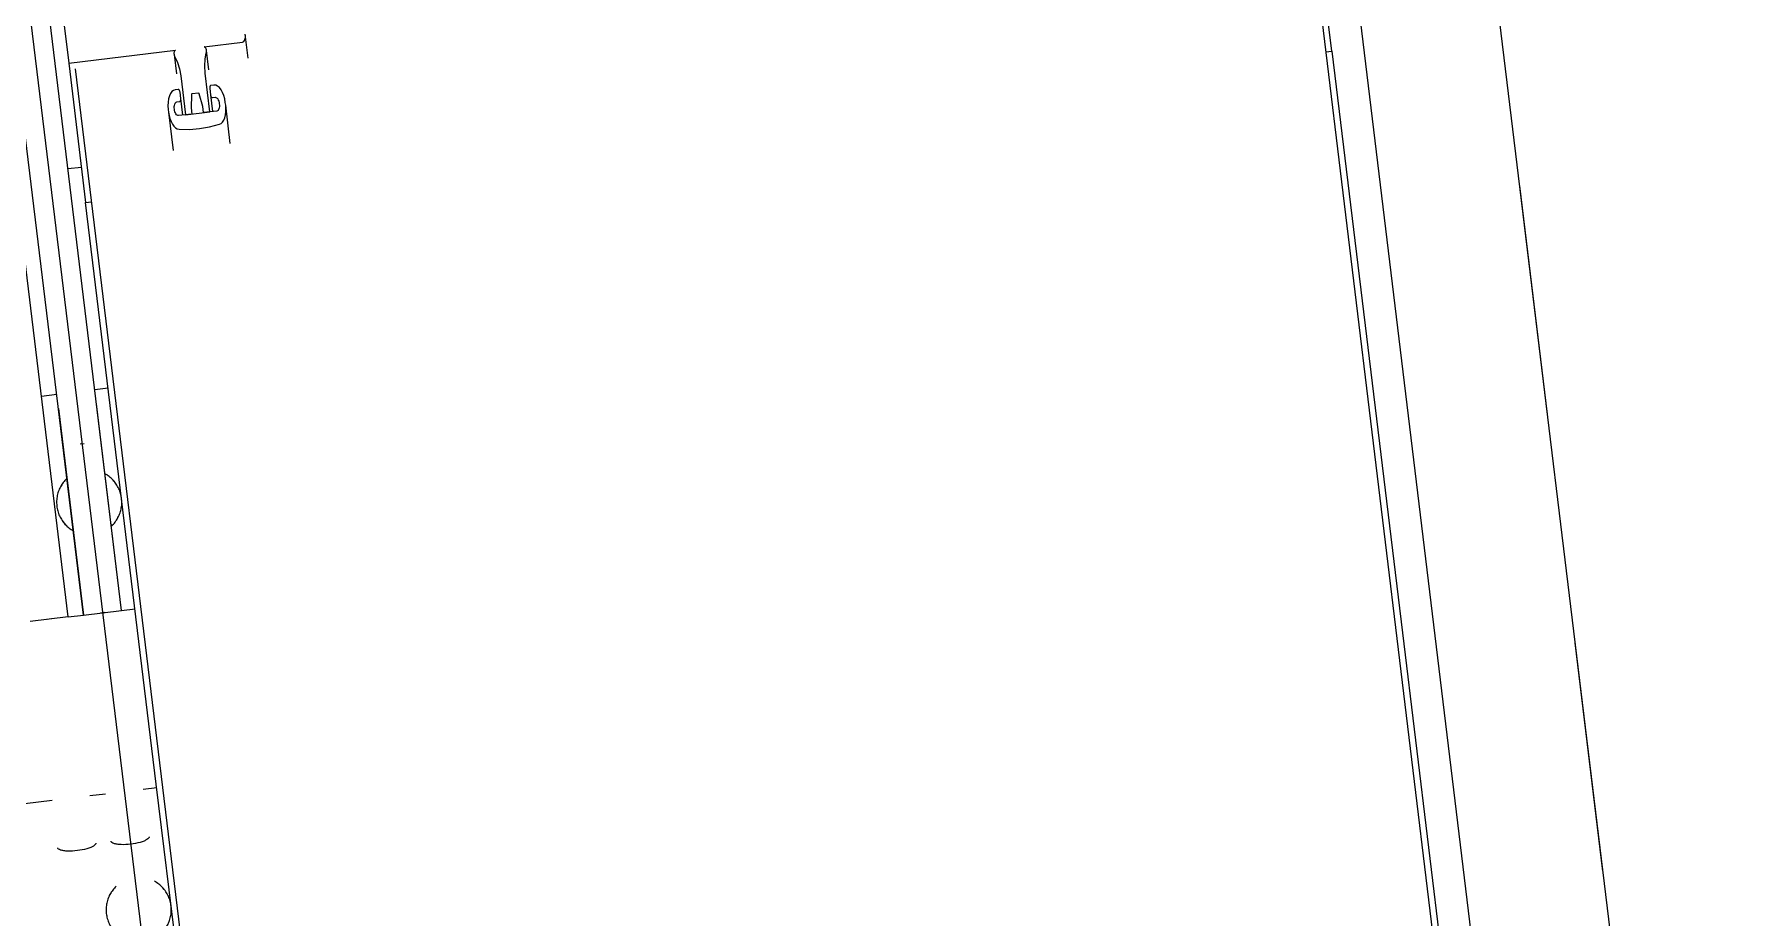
# Model space of a CAD drawing. Header units: metres. Extents: x 400403 to 400526, y 4543947 to 4544120.
# Drawn here: x 400461.299 to 400463.522, y 4544059.91 to 4544061.062 of the extents above; entities that cross this region are included whole.
import ezdxf

# ---------------------------------------------------------------- set-up
doc = ezdxf.new("R2010")
doc.units = ezdxf.units.M
doc.linetypes.add('Dash', pattern=[0.6, 0.3, -0.3])
doc.layers.add('A_AREA', color=4, linetype='Dash', lineweight=60, true_color=0x00ffff)
doc.layers.add('A_RC', color=7, linetype='Continuous', lineweight=15, true_color=0x007f00)
for name, color, linetype, lineweight in [('A_HANDRAIL', 7, 'Continuous', 5), ('A_STAIR', 7, 'Continuous', 15), ('A_WALL', 7, 'Continuous', 15), ('G-PLANOTM', 7, 'Continuous', 13)]:
    doc.layers.add(name, color=color, linetype=linetype, lineweight=lineweight)

# ---------------------------------------------------------------- blocks, each defined once
blk = doc.blocks.new('Railing - _start post-2368247-PERON KAT _1_10 _-3_21_ KOTU TUĞLA DUVAR PLANI - 1_2')
at = {"layer": 'A_HANDRAIL', "color": 9, "true_color": 0xc0c0c0}
for p, q in [((-0.025, 0.735), (-0.0241, 0.735)), ((-0.0241, 0.735), (-0.0177, 0.735)), ((-0.0177, 0.735), (-0.0065, 0.735)), ((-0.0065, 0.735), (-0.0125, 0.735)), ((-0.0065, 0.735), (0.0065, 0.735)), ((0.0125, 0.735), (0.0065, 0.735)), ((0.0065, 0.735), (0.0177, 0.735)), ((0.0177, 0.735), (0.0241, 0.735)), ((0.0241, 0.735), (0.025, 0.735)), ((0.045, 0.735), (0.0459, 0.735)), ((0.0459, 0.735), (0.0523, 0.735)), ((0.0523, 0.735), (0.0635, 0.735)), ((0.0635, 0.735), (0.0575, 0.735)), ((0.0635, 0.735), (0.0765, 0.735)), ((0.0825, 0.735), (0.0765, 0.735)), ((0.0765, 0.735), (0.0825, 0.735)), ((0.0825, 0.735), (0.0877, 0.735)), ((0.0877, 0.735), (0.0916, 0.735)), ((0.0916, 0.735), (0.0941, 0.735)), ((0.0941, 0.735), (0.095, 0.735)), ((-0.003, -0.29), (0, -0.29)), ((0.0005, -0.29), (0.003, -0.29)), ((0.067, -0.29), (0.073, -0.29))]:
    blk.add_line(p, q, dxfattribs=at)
at = {"layer": 'A_HANDRAIL', "color": 9, "true_color": 0xc0c0c0, "flags": 128}
for points in [[(0.095, 0.735), (0.0938, 0.7586), (0.0911, 0.7813), (0.0871, 0.8014), (0.0821, 0.8186), (0.0693, 0.8445), (0.0541, 0.8591), (0.0466, 0.8626), (0.039, 0.8643), (0.0314, 0.8644), (0.0241, 0.8628), (0.0109, 0.8556), (-0.0005, 0.8427), (-0.0109, 0.822), (-0.0157, 0.807), (-0.0198, 0.7889), (-0.0229, 0.768), (-0.025, 0.735)], [(0.041, 0.8191), (0.0404, 0.8184), (0.0387, 0.816), (0.0368, 0.8122), (0.0327, 0.8015), (0.0291, 0.7869), (0.0264, 0.7688), (0.0253, 0.7535), (0.025, 0.735)], [(0.045, 0.735), (0.0446, 0.7563), (0.0426, 0.7765), (0.0394, 0.7938), (0.0353, 0.8072), (0.0346, 0.8088)], [(-0.0217, 0.735), (-0.0241, 0.735), (-0.025, 0.735)], [(-0.0125, 0.735), (-0.0177, 0.735), (-0.0217, 0.735)], [(0.0065, 0.735), (0, 0.735), (-0.0065, 0.735)], [(0.0216, 0.735), (0.0177, 0.735), (0.0125, 0.735)], [(0.025, 0.735), (0.0241, 0.735), (0.0216, 0.735)], [(0.0483, 0.735), (0.0459, 0.735), (0.045, 0.735)], [(0.0575, 0.735), (0.0523, 0.735), (0.0483, 0.735)], [(0.0765, 0.735), (0.07, 0.735), (0.0635, 0.735)], [(0.0916, 0.735), (0.0877, 0.735), (0.0825, 0.735)], [(0.095, 0.735), (0.0941, 0.735), (0.0916, 0.735)], [(-0.0254, 0.6691), (-0.0267, 0.668), (-0.028, 0.667), (-0.0293, 0.6658), (-0.0305, 0.6646), (-0.0316, 0.6634), (-0.0328, 0.6621), (-0.0338, 0.6607), (-0.0348, 0.6594), (-0.0358, 0.658), (-0.0367, 0.6565), (-0.0375, 0.655), (-0.0383, 0.6535), (-0.039, 0.652), (-0.0396, 0.6504), (-0.0402, 0.6488), (-0.0407, 0.6472), (-0.0412, 0.6455), (-0.0416, 0.6439), (-0.0419, 0.6422), (-0.0421, 0.6405), (-0.0423, 0.6389), (-0.0424, 0.6372), (-0.0425, 0.6355), (-0.0425, 0.6338), (-0.0424, 0.6321), (-0.0422, 0.6304), (-0.042, 0.6287), (-0.0417, 0.627), (-0.0414, 0.6253), (-0.041, 0.6237), (-0.0405, 0.6221), (-0.0399, 0.6205), (-0.0393, 0.6189), (-0.0386, 0.6173), (-0.0379, 0.6158), (-0.0371, 0.6143), (-0.0362, 0.6128), (-0.0353, 0.6114), (-0.0344, 0.61), (-0.0333, 0.6086), (-0.0323, 0.6073), (-0.0311, 0.6061), (-0.0299, 0.6048), (-0.0287, 0.6037), (-0.0274, 0.6025), (-0.0261, 0.6015), (-0.0248, 0.6005)], [(0.0254, 0.6009), (0.0267, 0.602), (0.028, 0.603), (0.0293, 0.6042), (0.0305, 0.6054), (0.0316, 0.6066), (0.0328, 0.6079), (0.0338, 0.6093), (0.0348, 0.6106), (0.0358, 0.612), (0.0367, 0.6135), (0.0375, 0.615), (0.0383, 0.6165), (0.039, 0.618), (0.0396, 0.6196), (0.0402, 0.6212), (0.0407, 0.6228), (0.0412, 0.6245), (0.0416, 0.6261), (0.0419, 0.6278), (0.0421, 0.6295), (0.0423, 0.6311), (0.0424, 0.6328), (0.0425, 0.6345), (0.0425, 0.6362), (0.0424, 0.6379), (0.0422, 0.6396), (0.042, 0.6413), (0.0417, 0.643), (0.0414, 0.6447), (0.041, 0.6463), (0.0405, 0.6479), (0.0399, 0.6495), (0.0393, 0.6511), (0.0386, 0.6527), (0.0379, 0.6542), (0.0371, 0.6557), (0.0362, 0.6572), (0.0353, 0.6586), (0.0344, 0.66), (0.0333, 0.6614), (0.0323, 0.6627), (0.0311, 0.6639), (0.0299, 0.6652), (0.0287, 0.6663), (0.0274, 0.6675), (0.0261, 0.6685), (0.0249, 0.6694)], [(-0.0254, 0.1341), (-0.0267, 0.133), (-0.028, 0.132), (-0.0293, 0.1308), (-0.0305, 0.1296), (-0.0316, 0.1284), (-0.0328, 0.1271), (-0.0338, 0.1257), (-0.0348, 0.1244), (-0.0358, 0.123), (-0.0367, 0.1215), (-0.0375, 0.12), (-0.0383, 0.1185), (-0.039, 0.117), (-0.0396, 0.1154), (-0.0402, 0.1138), (-0.0407, 0.1122), (-0.0412, 0.1105), (-0.0416, 0.1089), (-0.0419, 0.1072), (-0.0421, 0.1055), (-0.0423, 0.1039), (-0.0424, 0.1022), (-0.0425, 0.1005), (-0.0425, 0.0988), (-0.0424, 0.0971), (-0.0422, 0.0954), (-0.042, 0.0937), (-0.0417, 0.092), (-0.0414, 0.0903), (-0.041, 0.0887), (-0.0405, 0.0871), (-0.0399, 0.0855), (-0.0393, 0.0839), (-0.0386, 0.0823), (-0.0379, 0.0808), (-0.0371, 0.0793), (-0.0362, 0.0778), (-0.0353, 0.0764), (-0.0344, 0.075), (-0.0333, 0.0736), (-0.0323, 0.0723), (-0.0311, 0.0711), (-0.0299, 0.0698), (-0.0287, 0.0687), (-0.0274, 0.0675), (-0.0261, 0.0665), (-0.025, 0.0656)], [(0.0254, 0.0659), (0.0267, 0.067), (0.028, 0.068), (0.0293, 0.0692), (0.0305, 0.0704), (0.0316, 0.0716), (0.0328, 0.0729), (0.0338, 0.0743), (0.0348, 0.0756), (0.0358, 0.077), (0.0367, 0.0785), (0.0375, 0.08), (0.0383, 0.0815), (0.039, 0.083), (0.0396, 0.0846), (0.0402, 0.0862), (0.0407, 0.0878), (0.0412, 0.0895), (0.0416, 0.0911), (0.0419, 0.0928), (0.0421, 0.0945), (0.0423, 0.0961), (0.0424, 0.0978), (0.0425, 0.0995), (0.0425, 0.1012), (0.0424, 0.1029), (0.0422, 0.1046), (0.042, 0.1063), (0.0417, 0.108), (0.0414, 0.1097), (0.041, 0.1113), (0.0405, 0.1129), (0.0399, 0.1145), (0.0393, 0.1161), (0.0386, 0.1177), (0.0379, 0.1192), (0.0371, 0.1207), (0.0362, 0.1222), (0.0353, 0.1236), (0.0344, 0.125), (0.0333, 0.1264), (0.0323, 0.1277), (0.0311, 0.1289), (0.0299, 0.1302), (0.0287, 0.1313), (0.0274, 0.1325), (0.0261, 0.1335), (0.025, 0.1344)]]:
    blk.add_lwpolyline(points, dxfattribs=at)
at = {"layer": 'A_HANDRAIL', "color": 9, "true_color": 0xc0c0c0}
for centre, start, end in [((0, 0.635), 127.0796, 129.319), ((0, 0.635), 50.681, 52.9204), ((0, 0.635), 139.6378, 150), ((0, 0.635), 30, 40.3622), ((0, 0.635), 210, 220.3622), ((0, 0.635), 230.681, 233.0705), ((0, 0.635), 306.9295, 309.319), ((0, 0.635), 319.6378, 330), ((0, 0.1), 127.2309, 129.319), ((0, 0.1), 50.681, 52.7691), ((0, 0.1), 139.6378, 150), ((0, 0.1), 30, 40.3622), ((0, 0.1), 210, 220.3622), ((0, 0.1), 230.681, 232.7691), ((0, 0.1), 307.2309, 309.319), ((0, 0.1), 319.6378, 330)]:
    blk.add_arc(centre, 0.0425, start, end, dxfattribs=at)
for points in [[(-0.025, 0.007), (-0.025, 0.0076), (-0.0244, 0.0088), (-0.0219, 0.0104), (-0.0179, 0.0119), (-0.0109, 0.0133), (0, 0.0141), (0.0109, 0.0133), (0.0179, 0.0119), (0.0219, 0.0104), (0.0244, 0.0088), (0.025, 0.0076), (0.025, 0.007)], [(0.045, 0.007), (0.045, 0.0076), (0.0456, 0.0088), (0.0481, 0.0104), (0.0521, 0.0119), (0.0591, 0.0133), (0.07, 0.0141), (0.0809, 0.0133), (0.0879, 0.0119), (0.0919, 0.0104), (0.0944, 0.0088), (0.095, 0.0076), (0.095, 0.007)]]:
    blk.add_open_spline(points, degree=3, knots=[0, 0, 0, 0, 0.083333, 0.166667, 0.25, 0.333333, 0.5, 0.666667, 0.75, 0.833333, 0.916667, 1, 1, 1, 1], dxfattribs=at)
blk = doc.blocks.new('Railing - Baluster-2368251-PERON KAT _1_10 _-3_21_ KOTU TUĞLA DUVAR PLANI - 1_2')
at = {"layer": 'A_HANDRAIL', "color": 9, "true_color": 0xc0c0c0, "flags": 128}
for points in [[(-0.0254, 0.0341), (-0.0267, 0.033), (-0.028, 0.032), (-0.0293, 0.0308), (-0.0305, 0.0296), (-0.0316, 0.0284), (-0.0328, 0.0271), (-0.0338, 0.0257), (-0.0348, 0.0244), (-0.0358, 0.023), (-0.0367, 0.0215), (-0.0375, 0.02), (-0.0383, 0.0185), (-0.039, 0.017), (-0.0396, 0.0154), (-0.0402, 0.0138), (-0.0407, 0.0122), (-0.0412, 0.0105), (-0.0416, 0.0089), (-0.0419, 0.0072), (-0.0421, 0.0055), (-0.0423, 0.0039), (-0.0424, 0.0022), (-0.0425, 0.0005), (-0.0425, -0.0012), (-0.0424, -0.0029), (-0.0422, -0.0046), (-0.042, -0.0063), (-0.0417, -0.008), (-0.0414, -0.0097), (-0.041, -0.0113), (-0.0405, -0.0129), (-0.0399, -0.0145), (-0.0393, -0.0161), (-0.0386, -0.0177), (-0.0379, -0.0192), (-0.0371, -0.0207), (-0.0362, -0.0222), (-0.0353, -0.0236), (-0.0344, -0.025), (-0.0333, -0.0264), (-0.0323, -0.0277), (-0.0311, -0.0289), (-0.0299, -0.0302), (-0.0287, -0.0313), (-0.0274, -0.0325), (-0.0261, -0.0335), (-0.025, -0.0344)], [(0.0254, -0.0341), (0.0267, -0.033), (0.028, -0.032), (0.0293, -0.0308), (0.0305, -0.0296), (0.0316, -0.0284), (0.0328, -0.0271), (0.0338, -0.0257), (0.0348, -0.0244), (0.0358, -0.023), (0.0367, -0.0215), (0.0375, -0.02), (0.0383, -0.0185), (0.039, -0.017), (0.0396, -0.0154), (0.0402, -0.0138), (0.0407, -0.0122), (0.0412, -0.0105), (0.0416, -0.0089), (0.0419, -0.0072), (0.0421, -0.0055), (0.0423, -0.0039), (0.0424, -0.0022), (0.0425, -0.0005), (0.0425, 0.0012), (0.0424, 0.0029), (0.0422, 0.0046), (0.042, 0.0063), (0.0417, 0.008), (0.0414, 0.0097), (0.041, 0.0113), (0.0405, 0.0129), (0.0399, 0.0145), (0.0393, 0.0161), (0.0386, 0.0177), (0.0379, 0.0192), (0.0371, 0.0207), (0.0362, 0.0222), (0.0353, 0.0236), (0.0344, 0.025), (0.0333, 0.0264), (0.0323, 0.0277), (0.0311, 0.0289), (0.0299, 0.0302), (0.0287, 0.0313), (0.0274, 0.0325), (0.0261, 0.0335), (0.025, 0.0344)]]:
    blk.add_lwpolyline(points, dxfattribs=at)
at = {"layer": 'A_HANDRAIL', "color": 9, "true_color": 0xc0c0c0}
for start, end in [(139.6378, 150), (127.2319, 129.319), (50.681, 52.7681), (30, 40.3622), (210, 220.3622), (319.6378, 330), (230.681, 232.7681), (307.2319, 309.319)]:
    blk.add_arc((0, 0), 0.0425, start, end, dxfattribs=at)
blk = doc.blocks.new('Railing - Railing-2368234-PERON KAT _1_10 _-3_21_ KOTU TUĞLA DUVAR PLANI - 1_2')
at = {"layer": 'A_HANDRAIL', "color": 9, "true_color": 0xc0c0c0}
for q in [(64.457, 26.5914), (66.1767, 25.2802)]:
    blk.add_line((66.2061, 25.3206), q, dxfattribs=at)
at = {"rotation": 233.9999999999998}
for name, p in [('Railing - Baluster-2368251-PERON KAT _1_10 _-3_21_ KOTU TUĞLA DUVAR PLANI - 1_2', (66.1152, 25.4423)), ('Railing - _start post-2368247-PERON KAT _1_10 _-3_21_ KOTU TUĞLA DUVAR PLANI - 1_2', (66.4672, 25.1866))]:
    blk.add_blockref(name, p, dxfattribs=at)
blk = doc.blocks.new('Top Rail Type - Top Rail_Internal_-2368264-PERON KAT _1_10 _-3_21_ KOTU TUĞLA DUVAR PLANI - 1_2')
at = {"layer": 'A_HANDRAIL', "color": 9, "true_color": 0xc0c0c0}
for p, q in [((66.2472, 25.3773), (66.0278, 25.5367)), ((65.9984, 25.4962), (66.2178, 25.3368)), ((66.0514, 25.4854), (66.0544, 25.4897))]:
    blk.add_line(p, q, dxfattribs=at)
blk = doc.blocks.new('Top Rail Type - Top Rail_Internal_-V4-PERON KAT _1_10 _-3_21_ KOTU TUĞLA DUVAR PLANI - 1_2')
at = {"layer": 'A_HANDRAIL', "color": 9, "true_color": 0xc0c0c0}
for p, q in [((66.2472, 25.3773), (64.4717, 26.6672)), ((66.2178, 25.3368), (64.4612, 26.6131)), ((66.2178, 25.3368), (66.2472, 25.3773))]:
    blk.add_line(p, q, dxfattribs=at)
blk = doc.blocks.new('D1010-30_Escalator - H_6120-V17-PERON KAT _1_10 _-3_21_ KOTU TUĞLA DUVAR PLANI - 1_2')
at = {"layer": 'G-PLANOTM'}
for p, q in [((-1.16, -8.5651), (-1.16, -3.5551)), ((0.56, -8.5651), (0.56, -3.5551))]:
    blk.add_line(p, q, dxfattribs=at)
blk = doc.blocks.new('M09-PRT-S24-ZZ-M3-ARC-01_rvt-1-PERON KAT _1_10 _-3_21_ KOTU TUĞLA DUVAR PLANI - 1_2')
at = {"layer": 'A_AREA', "lineweight": 25}
blk.add_line((66.5971, 27.4407), (69.011, 25.6869), dxfattribs=at)
at = {"layer": 'A_STAIR', "color": 9, "lineweight": 5, "true_color": 0xc0c0c0}
for p, q in [((65.778, 25.7182), (65.7883, 25.7324)), ((65.778, 25.7182), (65.7883, 25.7324)), ((66.0126, 25.5477), (66.0229, 25.5619)), ((66.0126, 25.5477), (66.0229, 25.5619)), ((65.9715, 25.4911), (65.9832, 25.5073)), ((65.9715, 25.4911), (65.9832, 25.5073)), ((66.2472, 25.3773), (66.2575, 25.3915)), ((66.2472, 25.3773), (66.2575, 25.3915)), ((66.2061, 25.3206), (66.2178, 25.3368)), ((66.2061, 25.3206), (66.2178, 25.3368))]:
    blk.add_line(p, q, dxfattribs=at)
at = {"layer": 'A_WALL'}
for p, q in [((66.7876, 27.0284), (66.6396, 27.1358)), ((66.6416, 27.1246), (69.4046, 25.1172)), ((66.7829, 27.022), (66.7876, 27.0284)), ((66.7876, 27.0284), (67.4052, 26.5796)), ((67.4052, 26.5796), (68.479, 25.7995)), ((65.8325, 25.9883), (65.807, 26.0068)), ((65.8087, 25.9403), (65.7881, 25.9553)), ((65.7631, 25.9208), (65.7837, 25.9058)), ((65.8981, 25.8954), (65.8573, 25.9251)), ((65.8341, 25.9197), (65.8518, 25.9068)), ((65.8288, 25.8752), (65.8111, 25.8881)), ((65.8132, 25.8644), (65.8539, 25.8348)), ((65.6781, 25.8124), (65.8261, 25.7049)), ((68.4524, 23.8066), (65.6894, 25.814)), ((65.8261, 25.7049), (65.8307, 25.7113)), ((66.4437, 25.2562), (65.8261, 25.7049)), ((67.5175, 24.4761), (66.4437, 25.2562))]:
    blk.add_line(p, q, dxfattribs=at)
at = {"layer": 'A_WALL', "lineweight": 18}
for p, q in [((65.7826, 25.9562), (65.8121, 25.9969)), ((65.6781, 25.8124), (65.7605, 25.9258)), ((65.8497, 25.904), (65.8084, 25.9339)), ((65.8277, 25.9316), (65.8254, 25.9284)), ((65.8274, 25.9246), (65.8341, 25.9197)), ((65.8384, 25.919), (65.8404, 25.9219)), ((65.8573, 25.9251), (65.8544, 25.9271)), ((65.7896, 25.9081), (65.8309, 25.8781)), ((65.8219, 25.91), (65.8166, 25.9027)), ((65.817, 25.9016), (65.8292, 25.8895)), ((65.8383, 25.902), (65.8231, 25.9099)), ((65.8309, 25.8781), (65.8497, 25.904)), ((65.8449, 25.8973), (65.8383, 25.902)), ((65.855, 25.9113), (65.8449, 25.8973)), ((65.8002, 25.8937), (65.7979, 25.8905)), ((65.8111, 25.8881), (65.8044, 25.893)), ((65.8111, 25.8814), (65.8131, 25.8842)), ((65.8358, 25.8848), (65.8256, 25.8708)), ((65.8292, 25.8895), (65.8358, 25.8848)), ((65.8104, 25.8665), (65.8132, 25.8644)), ((65.6296, 25.8477), (65.6781, 25.8124))]:
    blk.add_line(p, q, dxfattribs=at)
at = {"layer": 'A_WALL', "lineweight": 18, "flags": 128}
for points in [[(65.8121, 25.9969), (65.8126, 25.9978), (65.8127, 25.9989), (65.8124, 26.0001), (65.8119, 26.0015), (65.811, 26.0029), (65.8099, 26.0043), (65.8085, 26.0056), (65.807, 26.0068)], [(65.7881, 25.9553), (65.7873, 25.9558), (65.7864, 25.9562), (65.7856, 25.9566), (65.7848, 25.9568), (65.7841, 25.9568), (65.7834, 25.9567), (65.7829, 25.9565), (65.7826, 25.9562)], [(65.7903, 25.9529), (65.7898, 25.9537), (65.789, 25.9545), (65.7881, 25.9553)], [(65.8084, 25.9339), (65.8013, 25.9398), (65.7951, 25.9463), (65.7903, 25.9529)], [(65.7605, 25.9258), (65.7603, 25.9253), (65.7602, 25.9248), (65.7603, 25.9242), (65.7606, 25.9235), (65.7611, 25.9228), (65.7616, 25.9221), (65.7623, 25.9214), (65.7631, 25.9208)], [(65.7631, 25.9208), (65.764, 25.9202), (65.765, 25.9197), (65.766, 25.9194)], [(65.8254, 25.9284), (65.8253, 25.928), (65.8252, 25.9276), (65.8253, 25.9271), (65.8255, 25.9266), (65.8259, 25.9261), (65.8263, 25.9255), (65.8268, 25.925), (65.8274, 25.9246)], [(65.8544, 25.9271), (65.8505, 25.9297), (65.8464, 25.9318), (65.8424, 25.9334), (65.8385, 25.9343), (65.835, 25.9346), (65.8319, 25.9342), (65.8295, 25.9332), (65.8277, 25.9316)], [(65.8404, 25.9219), (65.8411, 25.9225), (65.842, 25.9228), (65.8431, 25.923), (65.8444, 25.9229), (65.8459, 25.9225), (65.8474, 25.9219), (65.8489, 25.9212), (65.8504, 25.9202)], [(65.8504, 25.9202), (65.8517, 25.9191), (65.853, 25.9179), (65.854, 25.9166), (65.8547, 25.9154), (65.8552, 25.9142), (65.8555, 25.9131), (65.8554, 25.9121), (65.855, 25.9113)], [(65.8702, 25.9022), (65.8708, 25.9044), (65.8708, 25.907), (65.87, 25.9099), (65.8685, 25.913), (65.8665, 25.9162), (65.8638, 25.9193), (65.8607, 25.9223), (65.8573, 25.9251)], [(65.766, 25.9194), (65.7738, 25.9169), (65.7818, 25.9131), (65.7896, 25.9081)], [(65.8166, 25.9027), (65.8166, 25.9026), (65.8166, 25.9024), (65.8166, 25.9023), (65.8166, 25.9021), (65.8167, 25.9019), (65.8169, 25.9018), (65.817, 25.9016)], [(65.8231, 25.9099), (65.8229, 25.91), (65.8227, 25.9101), (65.8225, 25.9101), (65.8223, 25.9101), (65.8221, 25.9101), (65.822, 25.9101), (65.8219, 25.91)], [(65.8341, 25.9197), (65.8347, 25.9193), (65.8354, 25.919), (65.836, 25.9187), (65.8366, 25.9186), (65.8372, 25.9185), (65.8377, 25.9186), (65.8381, 25.9187), (65.8384, 25.919)], [(65.8565, 25.8793), (65.8638, 25.8904), (65.8702, 25.9022)], [(65.7979, 25.8905), (65.7969, 25.8883), (65.7966, 25.8857), (65.7972, 25.8826), (65.7986, 25.8794), (65.8007, 25.876), (65.8034, 25.8726), (65.8067, 25.8694), (65.8104, 25.8665)], [(65.8044, 25.893), (65.8038, 25.8934), (65.8032, 25.8937), (65.8025, 25.894), (65.8019, 25.8941), (65.8013, 25.8941), (65.8009, 25.8941), (65.8005, 25.8939), (65.8002, 25.8937)], [(65.8157, 25.8725), (65.8143, 25.8736), (65.8131, 25.8748), (65.8121, 25.876), (65.8113, 25.8773), (65.8108, 25.8785), (65.8106, 25.8796), (65.8107, 25.8806), (65.8111, 25.8814)], [(65.8131, 25.8842), (65.8133, 25.8846), (65.8133, 25.885), (65.8132, 25.8855), (65.813, 25.886), (65.8127, 25.8866), (65.8122, 25.8871), (65.8117, 25.8876), (65.8111, 25.8881)], [(65.839, 25.8592), (65.8482, 25.8689), (65.8565, 25.8793)], [(65.8132, 25.8644), (65.8169, 25.862), (65.8207, 25.8599), (65.8245, 25.8584), (65.8282, 25.8574), (65.8315, 25.857), (65.8345, 25.8571), (65.837, 25.8579), (65.839, 25.8592)], [(65.8256, 25.8708), (65.825, 25.8702), (65.824, 25.8698), (65.8229, 25.8697), (65.8216, 25.8698), (65.8202, 25.8701), (65.8187, 25.8707), (65.8172, 25.8715), (65.8157, 25.8725)]]:
    blk.add_lwpolyline(points, dxfattribs=at)
at = {"lineweight": 15, "rotation": 53.99999999999949}
blk.add_blockref('D1010-30_Escalator - H_6120-V17-PERON KAT _1_10 _-3_21_ KOTU TUĞLA DUVAR PLANI - 1_2', (62.2079, 29.7155), dxfattribs=at)
at = {"lineweight": 15}
for name in ['Top Rail Type - Top Rail_Internal_-V4-PERON KAT _1_10 _-3_21_ KOTU TUĞLA DUVAR PLANI - 1_2', 'Railing - Railing-2368234-PERON KAT _1_10 _-3_21_ KOTU TUĞLA DUVAR PLANI - 1_2', 'Top Rail Type - Top Rail_Internal_-2368264-PERON KAT _1_10 _-3_21_ KOTU TUĞLA DUVAR PLANI - 1_2']:
    blk.add_blockref(name, (0, 0), dxfattribs=at)
blk = doc.blocks.new('M09-PRT-S24-ZZ-M3-STR-01_rvt-1-PERON KAT _1_10 _-3_21_ KOTU TUĞLA DUVAR PLANI - 1_2')
at = {"layer": 'A_RC'}
for p, q in [((65.2941, 28.3874), (69.011, 25.6869)), ((66.4477, 25.2533), (66.4373, 25.239)), ((66.4081, 25.1988), (66.3961, 25.1824)), ((66.3669, 25.1422), (65.3616, 23.7585))]:
    blk.add_line(p, q, dxfattribs=at)
blk = doc.blocks.new('Railing - _start post-2368247-PERON KAT _1_10 _-3_21_ KOTU TUĞLA DUVAR PLANI - 2_2')
at = {"layer": 'A_HANDRAIL', "color": 9, "lineweight": 5, "true_color": 0xc0c0c0}
for p, q in [((-0.025, 0.735), (-0.0241, 0.735)), ((-0.0241, 0.735), (-0.0177, 0.735)), ((-0.0177, 0.735), (-0.0065, 0.735)), ((-0.0065, 0.735), (-0.0125, 0.735)), ((-0.0065, 0.735), (0.0065, 0.735)), ((0.0125, 0.735), (0.0065, 0.735)), ((0.0065, 0.735), (0.0177, 0.735)), ((0.0177, 0.735), (0.0241, 0.735)), ((0.0241, 0.735), (0.025, 0.735)), ((0.045, 0.735), (0.0459, 0.735)), ((0.0459, 0.735), (0.0523, 0.735)), ((0.0523, 0.735), (0.0635, 0.735)), ((0.0635, 0.735), (0.0575, 0.735)), ((0.0635, 0.735), (0.0765, 0.735)), ((0.0825, 0.735), (0.0765, 0.735)), ((0.0765, 0.735), (0.0825, 0.735)), ((0.0825, 0.735), (0.0877, 0.735)), ((0.0877, 0.735), (0.0916, 0.735)), ((0.0916, 0.735), (0.0941, 0.735)), ((0.0941, 0.735), (0.095, 0.735)), ((-0.003, -0.29), (0, -0.29)), ((0.0005, -0.29), (0.003, -0.29)), ((0.067, -0.29), (0.073, -0.29))]:
    blk.add_line(p, q, dxfattribs=at)
at = {"layer": 'A_HANDRAIL', "color": 9, "lineweight": 5, "true_color": 0xc0c0c0, "flags": 128}
for points in [[(0.095, 0.735), (0.0938, 0.7586), (0.0911, 0.7813), (0.0871, 0.8014), (0.0821, 0.8186), (0.0693, 0.8445), (0.0541, 0.8591), (0.0466, 0.8626), (0.039, 0.8643), (0.0314, 0.8644), (0.0241, 0.8628), (0.0109, 0.8556), (-0.0005, 0.8427), (-0.0109, 0.822), (-0.0157, 0.807), (-0.0198, 0.7889), (-0.0229, 0.768), (-0.025, 0.735)], [(0.041, 0.8191), (0.0404, 0.8184), (0.0387, 0.816), (0.0368, 0.8122), (0.0327, 0.8015), (0.0291, 0.7869), (0.0264, 0.7688), (0.0253, 0.7535), (0.025, 0.735)], [(0.045, 0.735), (0.0446, 0.7563), (0.0426, 0.7765), (0.0394, 0.7938), (0.0353, 0.8072), (0.0346, 0.8088)], [(-0.0217, 0.735), (-0.0241, 0.735), (-0.025, 0.735)], [(-0.0125, 0.735), (-0.0177, 0.735), (-0.0217, 0.735)], [(0.0065, 0.735), (0, 0.735), (-0.0065, 0.735)], [(0.0216, 0.735), (0.0177, 0.735), (0.0125, 0.735)], [(0.025, 0.735), (0.0241, 0.735), (0.0216, 0.735)], [(0.0483, 0.735), (0.0459, 0.735), (0.045, 0.735)], [(0.0575, 0.735), (0.0523, 0.735), (0.0483, 0.735)], [(0.0765, 0.735), (0.07, 0.735), (0.0635, 0.735)], [(0.0916, 0.735), (0.0877, 0.735), (0.0825, 0.735)], [(0.095, 0.735), (0.0941, 0.735), (0.0916, 0.735)], [(-0.0254, 0.6691), (-0.0267, 0.668), (-0.028, 0.667), (-0.0293, 0.6658), (-0.0305, 0.6646), (-0.0316, 0.6634), (-0.0328, 0.6621), (-0.0338, 0.6607), (-0.0348, 0.6594), (-0.0358, 0.658), (-0.0367, 0.6565), (-0.0375, 0.655), (-0.0383, 0.6535), (-0.039, 0.652), (-0.0396, 0.6504), (-0.0402, 0.6488), (-0.0407, 0.6472), (-0.0412, 0.6455), (-0.0416, 0.6439), (-0.0419, 0.6422), (-0.0421, 0.6405), (-0.0423, 0.6389), (-0.0424, 0.6372), (-0.0425, 0.6355), (-0.0425, 0.6338), (-0.0424, 0.6321), (-0.0422, 0.6304), (-0.042, 0.6287), (-0.0417, 0.627), (-0.0414, 0.6253), (-0.041, 0.6237), (-0.0405, 0.6221), (-0.0399, 0.6205), (-0.0393, 0.6189), (-0.0386, 0.6173), (-0.0379, 0.6158), (-0.0371, 0.6143), (-0.0362, 0.6128), (-0.0353, 0.6114), (-0.0344, 0.61), (-0.0333, 0.6086), (-0.0323, 0.6073), (-0.0311, 0.6061), (-0.0299, 0.6048), (-0.0287, 0.6037), (-0.0274, 0.6025), (-0.0261, 0.6015), (-0.0248, 0.6005)], [(0.0254, 0.6009), (0.0267, 0.602), (0.028, 0.603), (0.0293, 0.6042), (0.0305, 0.6054), (0.0316, 0.6066), (0.0328, 0.6079), (0.0338, 0.6093), (0.0348, 0.6106), (0.0358, 0.612), (0.0367, 0.6135), (0.0375, 0.615), (0.0383, 0.6165), (0.039, 0.618), (0.0396, 0.6196), (0.0402, 0.6212), (0.0407, 0.6228), (0.0412, 0.6245), (0.0416, 0.6261), (0.0419, 0.6278), (0.0421, 0.6295), (0.0423, 0.6311), (0.0424, 0.6328), (0.0425, 0.6345), (0.0425, 0.6362), (0.0424, 0.6379), (0.0422, 0.6396), (0.042, 0.6413), (0.0417, 0.643), (0.0414, 0.6447), (0.041, 0.6463), (0.0405, 0.6479), (0.0399, 0.6495), (0.0393, 0.6511), (0.0386, 0.6527), (0.0379, 0.6542), (0.0371, 0.6557), (0.0362, 0.6572), (0.0353, 0.6586), (0.0344, 0.66), (0.0333, 0.6614), (0.0323, 0.6627), (0.0311, 0.6639), (0.0299, 0.6652), (0.0287, 0.6663), (0.0274, 0.6675), (0.0261, 0.6685), (0.0249, 0.6694)], [(-0.0254, 0.1341), (-0.0267, 0.133), (-0.028, 0.132), (-0.0293, 0.1308), (-0.0305, 0.1296), (-0.0316, 0.1284), (-0.0328, 0.1271), (-0.0338, 0.1257), (-0.0348, 0.1244), (-0.0358, 0.123), (-0.0367, 0.1215), (-0.0375, 0.12), (-0.0383, 0.1185), (-0.039, 0.117), (-0.0396, 0.1154), (-0.0402, 0.1138), (-0.0407, 0.1122), (-0.0412, 0.1105), (-0.0416, 0.1089), (-0.0419, 0.1072), (-0.0421, 0.1055), (-0.0423, 0.1039), (-0.0424, 0.1022), (-0.0425, 0.1005), (-0.0425, 0.0988), (-0.0424, 0.0971), (-0.0422, 0.0954), (-0.042, 0.0937), (-0.0417, 0.092), (-0.0414, 0.0903), (-0.041, 0.0887), (-0.0405, 0.0871), (-0.0399, 0.0855), (-0.0393, 0.0839), (-0.0386, 0.0823), (-0.0379, 0.0808), (-0.0371, 0.0793), (-0.0362, 0.0778), (-0.0353, 0.0764), (-0.0344, 0.075), (-0.0333, 0.0736), (-0.0323, 0.0723), (-0.0311, 0.0711), (-0.0299, 0.0698), (-0.0287, 0.0687), (-0.0274, 0.0675), (-0.0261, 0.0665), (-0.025, 0.0656)], [(0.0254, 0.0659), (0.0267, 0.067), (0.028, 0.068), (0.0293, 0.0692), (0.0305, 0.0704), (0.0316, 0.0716), (0.0328, 0.0729), (0.0338, 0.0743), (0.0348, 0.0756), (0.0358, 0.077), (0.0367, 0.0785), (0.0375, 0.08), (0.0383, 0.0815), (0.039, 0.083), (0.0396, 0.0846), (0.0402, 0.0862), (0.0407, 0.0878), (0.0412, 0.0895), (0.0416, 0.0911), (0.0419, 0.0928), (0.0421, 0.0945), (0.0423, 0.0961), (0.0424, 0.0978), (0.0425, 0.0995), (0.0425, 0.1012), (0.0424, 0.1029), (0.0422, 0.1046), (0.042, 0.1063), (0.0417, 0.108), (0.0414, 0.1097), (0.041, 0.1113), (0.0405, 0.1129), (0.0399, 0.1145), (0.0393, 0.1161), (0.0386, 0.1177), (0.0379, 0.1192), (0.0371, 0.1207), (0.0362, 0.1222), (0.0353, 0.1236), (0.0344, 0.125), (0.0333, 0.1264), (0.0323, 0.1277), (0.0311, 0.1289), (0.0299, 0.1302), (0.0287, 0.1313), (0.0274, 0.1325), (0.0261, 0.1335), (0.025, 0.1344)]]:
    blk.add_lwpolyline(points, dxfattribs=at)
at = {"layer": 'A_HANDRAIL', "color": 9, "lineweight": 5, "true_color": 0xc0c0c0}
for centre, start, end in [((0, 0.635), 127.0796, 129.319), ((0, 0.635), 50.681, 52.9204), ((0, 0.635), 139.6378, 150), ((0, 0.635), 30, 40.3622), ((0, 0.635), 210, 220.3622), ((0, 0.635), 230.681, 233.0705), ((0, 0.635), 306.9295, 309.319), ((0, 0.635), 319.6378, 330), ((0, 0.1), 127.2309, 129.319), ((0, 0.1), 50.681, 52.7691), ((0, 0.1), 139.6378, 150), ((0, 0.1), 30, 40.3622), ((0, 0.1), 210, 220.3622), ((0, 0.1), 230.681, 232.7691), ((0, 0.1), 307.2309, 309.319), ((0, 0.1), 319.6378, 330)]:
    blk.add_arc(centre, 0.0425, start, end, dxfattribs=at)
for points in [[(-0.025, 0.007), (-0.025, 0.0076), (-0.0244, 0.0088), (-0.0219, 0.0104), (-0.0179, 0.0119), (-0.0109, 0.0133), (0, 0.0141), (0.0109, 0.0133), (0.0179, 0.0119), (0.0219, 0.0104), (0.0244, 0.0088), (0.025, 0.0076), (0.025, 0.007)], [(0.045, 0.007), (0.045, 0.0076), (0.0456, 0.0088), (0.0481, 0.0104), (0.0521, 0.0119), (0.0591, 0.0133), (0.07, 0.0141), (0.0809, 0.0133), (0.0879, 0.0119), (0.0919, 0.0104), (0.0944, 0.0088), (0.095, 0.0076), (0.095, 0.007)]]:
    blk.add_open_spline(points, degree=3, knots=[0, 0, 0, 0, 0.083333, 0.166667, 0.25, 0.333333, 0.5, 0.666667, 0.75, 0.833333, 0.916667, 1, 1, 1, 1], dxfattribs=at)
blk = doc.blocks.new('Railing - Baluster-2368251-PERON KAT _1_10 _-3_21_ KOTU TUĞLA DUVAR PLANI - 2_2')
at = {"layer": 'A_HANDRAIL', "color": 9, "lineweight": 5, "true_color": 0xc0c0c0, "flags": 128}
for points in [[(-0.0254, 0.0341), (-0.0267, 0.033), (-0.028, 0.032), (-0.0293, 0.0308), (-0.0305, 0.0296), (-0.0316, 0.0284), (-0.0328, 0.0271), (-0.0338, 0.0257), (-0.0348, 0.0244), (-0.0358, 0.023), (-0.0367, 0.0215), (-0.0375, 0.02), (-0.0383, 0.0185), (-0.039, 0.017), (-0.0396, 0.0154), (-0.0402, 0.0138), (-0.0407, 0.0122), (-0.0412, 0.0105), (-0.0416, 0.0089), (-0.0419, 0.0072), (-0.0421, 0.0055), (-0.0423, 0.0039), (-0.0424, 0.0022), (-0.0425, 0.0005), (-0.0425, -0.0012), (-0.0424, -0.0029), (-0.0422, -0.0046), (-0.042, -0.0063), (-0.0417, -0.008), (-0.0414, -0.0097), (-0.041, -0.0113), (-0.0405, -0.0129), (-0.0399, -0.0145), (-0.0393, -0.0161), (-0.0386, -0.0177), (-0.0379, -0.0192), (-0.0371, -0.0207), (-0.0362, -0.0222), (-0.0353, -0.0236), (-0.0344, -0.025), (-0.0333, -0.0264), (-0.0323, -0.0277), (-0.0311, -0.0289), (-0.0299, -0.0302), (-0.0287, -0.0313), (-0.0274, -0.0325), (-0.0261, -0.0335), (-0.025, -0.0344)], [(0.0254, -0.0341), (0.0267, -0.033), (0.028, -0.032), (0.0293, -0.0308), (0.0305, -0.0296), (0.0316, -0.0284), (0.0328, -0.0271), (0.0338, -0.0257), (0.0348, -0.0244), (0.0358, -0.023), (0.0367, -0.0215), (0.0375, -0.02), (0.0383, -0.0185), (0.039, -0.017), (0.0396, -0.0154), (0.0402, -0.0138), (0.0407, -0.0122), (0.0412, -0.0105), (0.0416, -0.0089), (0.0419, -0.0072), (0.0421, -0.0055), (0.0423, -0.0039), (0.0424, -0.0022), (0.0425, -0.0005), (0.0425, 0.0012), (0.0424, 0.0029), (0.0422, 0.0046), (0.042, 0.0063), (0.0417, 0.008), (0.0414, 0.0097), (0.041, 0.0113), (0.0405, 0.0129), (0.0399, 0.0145), (0.0393, 0.0161), (0.0386, 0.0177), (0.0379, 0.0192), (0.0371, 0.0207), (0.0362, 0.0222), (0.0353, 0.0236), (0.0344, 0.025), (0.0333, 0.0264), (0.0323, 0.0277), (0.0311, 0.0289), (0.0299, 0.0302), (0.0287, 0.0313), (0.0274, 0.0325), (0.0261, 0.0335), (0.025, 0.0344)]]:
    blk.add_lwpolyline(points, dxfattribs=at)
at = {"layer": 'A_HANDRAIL', "color": 9, "lineweight": 5, "true_color": 0xc0c0c0}
for start, end in [(139.6378, 150), (127.2319, 129.319), (50.681, 52.7681), (30, 40.3622), (210, 220.3622), (319.6378, 330), (230.681, 232.7681), (307.2319, 309.319)]:
    blk.add_arc((0, 0), 0.0425, start, end, dxfattribs=at)
blk = doc.blocks.new('Railing - Railing-2368234-PERON KAT _1_10 _-3_21_ KOTU TUĞLA DUVAR PLANI - 2_2')
at = {"layer": 'A_HANDRAIL', "color": 9, "lineweight": 5, "true_color": 0xc0c0c0}
for q in [(64.457, 26.5914), (66.1767, 25.2802)]:
    blk.add_line((66.2061, 25.3206), q, dxfattribs=at)
at = {"rotation": 233.9999999999998}
for name, p in [('Railing - Baluster-2368251-PERON KAT _1_10 _-3_21_ KOTU TUĞLA DUVAR PLANI - 2_2', (66.1152, 25.4423)), ('Railing - _start post-2368247-PERON KAT _1_10 _-3_21_ KOTU TUĞLA DUVAR PLANI - 2_2', (66.4672, 25.1866))]:
    blk.add_blockref(name, p, dxfattribs=at)
blk = doc.blocks.new('Top Rail Type - Top Rail_Internal_-2368264-PERON KAT _1_10 _-3_21_ KOTU TUĞLA DUVAR PLANI - 2_2')
at = {"layer": 'A_HANDRAIL', "color": 9, "lineweight": 5, "true_color": 0xc0c0c0}
for p, q in [((66.2472, 25.3773), (66.0278, 25.5367)), ((65.9984, 25.4962), (66.2178, 25.3368)), ((66.0514, 25.4854), (66.0544, 25.4897))]:
    blk.add_line(p, q, dxfattribs=at)
blk = doc.blocks.new('Top Rail Type - Top Rail_Internal_-V4-PERON KAT _1_10 _-3_21_ KOTU TUĞLA DUVAR PLANI - 2_2')
at = {"layer": 'A_HANDRAIL', "color": 9, "lineweight": 5, "true_color": 0xc0c0c0}
for p, q in [((66.2472, 25.3773), (64.4717, 26.6672)), ((66.2178, 25.3368), (64.4612, 26.6131)), ((66.2178, 25.3368), (66.2472, 25.3773))]:
    blk.add_line(p, q, dxfattribs=at)
blk = doc.blocks.new('D1010-30_Escalator - H_6120-V15-PERON KAT _1_10 _-3_21_ KOTU TUĞLA DUVAR PLANI - 2_2')
at = {"layer": 'G-PLANOTM'}
for p, q in [((-1.16, -8.5651), (-1.16, -3.5551)), ((0.56, -8.5651), (0.56, -3.5551))]:
    blk.add_line(p, q, dxfattribs=at)
blk = doc.blocks.new('M09-PRT-S24-ZZ-M3-ARC-01_rvt-1-PERON KAT _1_10 _-3_21_ KOTU TUĞLA DUVAR PLANI - 2_2')
at = {"layer": 'A_AREA', "lineweight": 25}
blk.add_line((66.5971, 27.4407), (69.011, 25.6869), dxfattribs=at)
at = {"layer": 'A_STAIR', "color": 9, "lineweight": 5, "true_color": 0xc0c0c0}
for p, q in [((65.778, 25.7182), (65.7883, 25.7324)), ((65.778, 25.7182), (65.7883, 25.7324)), ((66.0126, 25.5477), (66.0229, 25.5619)), ((66.0126, 25.5477), (66.0229, 25.5619)), ((65.9715, 25.4911), (65.9832, 25.5073)), ((65.9715, 25.4911), (65.9832, 25.5073)), ((66.2472, 25.3773), (66.2575, 25.3915)), ((66.2472, 25.3773), (66.2575, 25.3915)), ((66.2061, 25.3206), (66.2178, 25.3368)), ((66.2061, 25.3206), (66.2178, 25.3368))]:
    blk.add_line(p, q, dxfattribs=at)
at = {"layer": 'A_WALL'}
for p, q in [((66.7876, 27.0284), (66.6396, 27.1358)), ((66.6416, 27.1246), (69.4046, 25.1172)), ((66.7829, 27.022), (66.7876, 27.0284)), ((66.7876, 27.0284), (67.4052, 26.5796)), ((67.4052, 26.5796), (68.479, 25.7995)), ((65.8325, 25.9883), (65.807, 26.0068)), ((65.8087, 25.9403), (65.7881, 25.9553)), ((65.7631, 25.9208), (65.7837, 25.9058)), ((65.8981, 25.8954), (65.8573, 25.9251)), ((65.8341, 25.9197), (65.8518, 25.9068)), ((65.8288, 25.8752), (65.8111, 25.8881)), ((65.8132, 25.8644), (65.854, 25.8347)), ((65.6781, 25.8124), (65.8261, 25.7049)), ((68.4524, 23.8066), (65.6894, 25.814)), ((65.8261, 25.7049), (65.8307, 25.7113)), ((66.4437, 25.2562), (65.8261, 25.7049)), ((67.5175, 24.4761), (66.4437, 25.2562))]:
    blk.add_line(p, q, dxfattribs=at)
at = {"layer": 'A_WALL', "lineweight": 18}
for p, q in [((65.7826, 25.9562), (65.8121, 25.9969)), ((65.6781, 25.8124), (65.7605, 25.9258)), ((65.8497, 25.904), (65.8084, 25.9339)), ((65.8277, 25.9316), (65.8254, 25.9284)), ((65.8274, 25.9246), (65.8341, 25.9197)), ((65.8384, 25.919), (65.8404, 25.9219)), ((65.8573, 25.9251), (65.8544, 25.9271)), ((65.7896, 25.9081), (65.8309, 25.8781)), ((65.8219, 25.91), (65.8166, 25.9027)), ((65.817, 25.9016), (65.8292, 25.8895)), ((65.8383, 25.902), (65.8231, 25.9099)), ((65.8309, 25.8781), (65.8497, 25.904)), ((65.8449, 25.8973), (65.8383, 25.902)), ((65.855, 25.9113), (65.8449, 25.8973)), ((65.8002, 25.8937), (65.7979, 25.8905)), ((65.8111, 25.8881), (65.8044, 25.893)), ((65.8111, 25.8814), (65.8131, 25.8842)), ((65.8358, 25.8848), (65.8256, 25.8708)), ((65.8292, 25.8895), (65.8358, 25.8848)), ((65.8104, 25.8665), (65.8132, 25.8644)), ((65.6296, 25.8477), (65.6781, 25.8124))]:
    blk.add_line(p, q, dxfattribs=at)
at = {"layer": 'A_WALL', "lineweight": 18, "flags": 128}
for points in [[(65.8121, 25.9969), (65.8126, 25.9978), (65.8127, 25.9989), (65.8124, 26.0001), (65.8119, 26.0015), (65.811, 26.0029), (65.8099, 26.0043), (65.8085, 26.0056), (65.807, 26.0068)], [(65.7881, 25.9553), (65.7873, 25.9558), (65.7864, 25.9562), (65.7856, 25.9566), (65.7848, 25.9568), (65.7841, 25.9568), (65.7834, 25.9567), (65.7829, 25.9565), (65.7826, 25.9562)], [(65.7903, 25.9529), (65.7898, 25.9537), (65.789, 25.9545), (65.7881, 25.9553)], [(65.8084, 25.9339), (65.8013, 25.9398), (65.7951, 25.9463), (65.7903, 25.9529)], [(65.7605, 25.9258), (65.7603, 25.9253), (65.7602, 25.9248), (65.7603, 25.9242), (65.7606, 25.9235), (65.7611, 25.9228), (65.7616, 25.9221), (65.7623, 25.9214), (65.7631, 25.9208)], [(65.7631, 25.9208), (65.764, 25.9202), (65.765, 25.9197), (65.766, 25.9194)], [(65.8254, 25.9284), (65.8253, 25.928), (65.8252, 25.9276), (65.8253, 25.9271), (65.8255, 25.9266), (65.8259, 25.9261), (65.8263, 25.9255), (65.8268, 25.925), (65.8274, 25.9246)], [(65.8544, 25.9271), (65.8505, 25.9297), (65.8464, 25.9318), (65.8424, 25.9334), (65.8385, 25.9343), (65.835, 25.9346), (65.8319, 25.9342), (65.8295, 25.9332), (65.8277, 25.9316)], [(65.8404, 25.9219), (65.8411, 25.9225), (65.842, 25.9228), (65.8431, 25.923), (65.8444, 25.9229), (65.8459, 25.9225), (65.8474, 25.9219), (65.8489, 25.9212), (65.8504, 25.9202)], [(65.8504, 25.9202), (65.8517, 25.9191), (65.853, 25.9179), (65.854, 25.9166), (65.8547, 25.9154), (65.8552, 25.9142), (65.8555, 25.9131), (65.8554, 25.9121), (65.855, 25.9113)], [(65.8702, 25.9022), (65.8708, 25.9044), (65.8708, 25.907), (65.87, 25.9099), (65.8685, 25.913), (65.8665, 25.9162), (65.8638, 25.9193), (65.8607, 25.9223), (65.8573, 25.9251)], [(65.766, 25.9194), (65.7738, 25.9169), (65.7818, 25.9131), (65.7896, 25.9081)], [(65.8166, 25.9027), (65.8166, 25.9026), (65.8166, 25.9024), (65.8166, 25.9023), (65.8166, 25.9021), (65.8167, 25.9019), (65.8169, 25.9018), (65.817, 25.9016)], [(65.8231, 25.9099), (65.8229, 25.91), (65.8227, 25.9101), (65.8225, 25.9101), (65.8223, 25.9101), (65.8221, 25.9101), (65.822, 25.9101), (65.8219, 25.91)], [(65.8341, 25.9197), (65.8347, 25.9193), (65.8354, 25.919), (65.836, 25.9187), (65.8366, 25.9186), (65.8372, 25.9185), (65.8377, 25.9186), (65.8381, 25.9187), (65.8384, 25.919)], [(65.8565, 25.8793), (65.8638, 25.8904), (65.8702, 25.9022)], [(65.7979, 25.8905), (65.7969, 25.8883), (65.7966, 25.8857), (65.7972, 25.8826), (65.7986, 25.8794), (65.8007, 25.876), (65.8034, 25.8726), (65.8067, 25.8694), (65.8104, 25.8665)], [(65.8044, 25.893), (65.8038, 25.8934), (65.8032, 25.8937), (65.8025, 25.894), (65.8019, 25.8941), (65.8013, 25.8941), (65.8009, 25.8941), (65.8005, 25.8939), (65.8002, 25.8937)], [(65.8157, 25.8725), (65.8143, 25.8736), (65.8131, 25.8748), (65.8121, 25.876), (65.8113, 25.8773), (65.8108, 25.8785), (65.8106, 25.8796), (65.8107, 25.8806), (65.8111, 25.8814)], [(65.8131, 25.8842), (65.8133, 25.8846), (65.8133, 25.885), (65.8132, 25.8855), (65.813, 25.886), (65.8127, 25.8866), (65.8122, 25.8871), (65.8117, 25.8876), (65.8111, 25.8881)], [(65.839, 25.8592), (65.8482, 25.8689), (65.8565, 25.8793)], [(65.8132, 25.8644), (65.8169, 25.862), (65.8207, 25.8599), (65.8245, 25.8584), (65.8282, 25.8574), (65.8315, 25.857), (65.8345, 25.8571), (65.837, 25.8579), (65.839, 25.8592)], [(65.8256, 25.8708), (65.825, 25.8702), (65.824, 25.8698), (65.8229, 25.8697), (65.8216, 25.8698), (65.8202, 25.8701), (65.8187, 25.8707), (65.8172, 25.8715), (65.8157, 25.8725)]]:
    blk.add_lwpolyline(points, dxfattribs=at)
at = {"lineweight": 15, "rotation": 53.99999999999949}
blk.add_blockref('D1010-30_Escalator - H_6120-V15-PERON KAT _1_10 _-3_21_ KOTU TUĞLA DUVAR PLANI - 2_2', (62.2079, 29.7155), dxfattribs=at)
at = {"lineweight": 15}
for name in ['Top Rail Type - Top Rail_Internal_-V4-PERON KAT _1_10 _-3_21_ KOTU TUĞLA DUVAR PLANI - 2_2', 'Railing - Railing-2368234-PERON KAT _1_10 _-3_21_ KOTU TUĞLA DUVAR PLANI - 2_2', 'Top Rail Type - Top Rail_Internal_-2368264-PERON KAT _1_10 _-3_21_ KOTU TUĞLA DUVAR PLANI - 2_2']:
    blk.add_blockref(name, (0, 0), dxfattribs=at)
blk = doc.blocks.new('M09-PRT-S24-ZZ-M3-STR-01_rvt-1-PERON KAT _1_10 _-3_21_ KOTU TUĞLA DUVAR PLANI - 2_2')
at = {"layer": 'A_RC'}
for p, q in [((65.2941, 28.3874), (69.011, 25.6869)), ((66.4477, 25.2533), (66.4373, 25.239)), ((66.4081, 25.1988), (66.3961, 25.1824)), ((66.3669, 25.1422), (65.3616, 23.7585))]:
    blk.add_line(p, q, dxfattribs=at)

msp = doc.modelspace()

# ---------------------------------------------------------------- block references
at = {"lineweight": 5, "rotation": 312.9239939576965}
for name in ['M09-PRT-S24-ZZ-M3-ARC-01_rvt-1-PERON KAT _1_10 _-3_21_ KOTU TUĞLA DUVAR PLANI - 1_2', 'M09-PRT-S24-ZZ-M3-STR-01_rvt-1-PERON KAT _1_10 _-3_21_ KOTU TUĞLA DUVAR PLANI - 1_2', 'M09-PRT-S24-ZZ-M3-ARC-01_rvt-1-PERON KAT _1_10 _-3_21_ KOTU TUĞLA DUVAR PLANI - 2_2', 'M09-PRT-S24-ZZ-M3-STR-01_rvt-1-PERON KAT _1_10 _-3_21_ KOTU TUĞLA DUVAR PLANI - 2_2']:
    msp.add_blockref(name, (400397.71446, 4544091.53809), dxfattribs=at)

doc.saveas('drawing.dxf')
